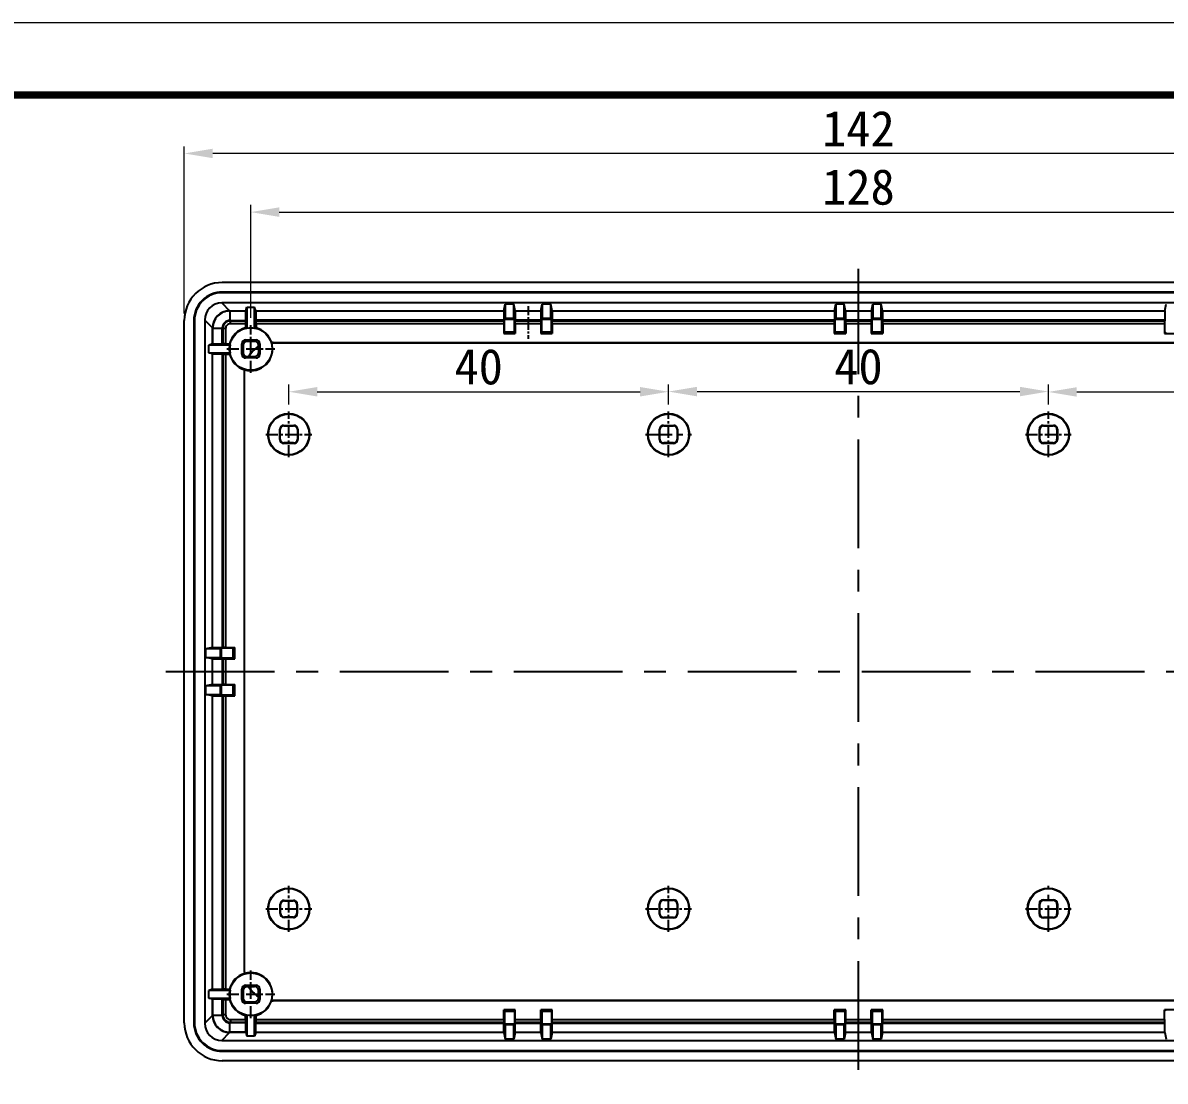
# Model space of a CAD drawing. Header units: millimetres. Extents: x 1366 to 1807, y -424 to -118.
# Drawn here: x 1588.4 to 1708.7, y -229.2 to -117.7 of the extents above; entities that cross this region are included whole.
import ezdxf

# ---------------------------------------------------------------- set-up
doc = ezdxf.new("R2010")
doc.units = ezdxf.units.MM
doc.linetypes.add('CENTER', pattern=[50.8, 31.75, -6.35, 6.35, -6.35])
doc.layers.add('dim', color=3, linetype='Continuous', lineweight=9)
doc.layers.add('from', color=7, linetype='Continuous', lineweight=13)
doc.styles.add('宋体', font='SimSun.ttf')
doc.dimstyles.new('YanXiu', dxfattribs={"dimscale": 1.5, "dimtxt": 2.5, "dimasz": 2.2, "dimexe": 0.65, "dimexo": 0.65, "dimgap": 0.5, "dimtad": 1, "dimdsep": 46, "dimtxsty": '宋体', "dimcen": 0, "dimclrd": 3, "dimclre": 3, "dimclrt": 3, "dimazin": 2, "dimtfac": 1, "dimtofl": 0, "dimtmove": 0, "dimatfit": 3, "dimfxl": 0, "dimlwd": 5, "dimlwe": 5, "dimarcsym": 0})

# ---------------------------------------------------------------- blocks, each defined once
blk = doc.blocks.new('*D32')
at = {"layer": 'Defpoints', "color": 0}
for p in [(1736.36, -156.59), (1696.36, -158.65), (1736.36, -158.65)]:
    blk.add_point(p, dxfattribs=at)
at = {"layer": 'dim', "color": 3, "lineweight": 5}
for p, q in [((1696.36, -157.9), (1696.36, -155.84)), ((1736.36, -157.9), (1736.36, -155.84)), ((1699.36, -156.59), (1733.36, -156.59))]:
    blk.add_line(p, q, dxfattribs=at)
at = {"layer": 'dim', "color": 3}
for points in [[(1699.36, -156.09), (1699.36, -157.09), (1696.36, -156.59)], [(1733.36, -156.09), (1733.36, -157.09), (1736.36, -156.59)]]:
    blk.add_solid(points, dxfattribs=at)
at = {"layer": 'dim', "color": 3, "insert": (1716.36, -153.96), "char_height": 3.75, "attachment_point": 5, "style": '宋体'}
blk.add_mtext('40', dxfattribs=at)
blk = doc.blocks.new('*D31')
at = {"layer": 'Defpoints', "color": 0}
for p in [(1696.36, -156.55), (1656.36, -158.65), (1696.36, -158.65)]:
    blk.add_point(p, dxfattribs=at)
at = {"layer": 'dim', "color": 3, "lineweight": 5}
for p, q in [((1656.36, -157.9), (1656.36, -155.8)), ((1696.36, -157.9), (1696.36, -155.8)), ((1659.36, -156.55), (1693.36, -156.55))]:
    blk.add_line(p, q, dxfattribs=at)
at = {"layer": 'dim', "color": 3}
for points in [[(1659.36, -156.05), (1659.36, -157.05), (1656.36, -156.55)], [(1693.36, -156.05), (1693.36, -157.05), (1696.36, -156.55)]]:
    blk.add_solid(points, dxfattribs=at)
at = {"layer": 'dim', "color": 3, "insert": (1676.36, -153.93), "char_height": 3.75, "attachment_point": 5, "style": '宋体'}
blk.add_mtext('40', dxfattribs=at)
blk = doc.blocks.new('*D30')
at = {"layer": 'Defpoints', "color": 0}
for p in [(1656.36, -156.57), (1616.36, -158.65), (1656.36, -158.65)]:
    blk.add_point(p, dxfattribs=at)
at = {"layer": 'dim', "color": 3, "lineweight": 5}
for p, q in [((1616.36, -157.9), (1616.36, -155.82)), ((1656.36, -157.9), (1656.36, -155.82)), ((1619.36, -156.57), (1653.36, -156.57))]:
    blk.add_line(p, q, dxfattribs=at)
at = {"layer": 'dim', "color": 3}
for points in [[(1619.36, -156.07), (1619.36, -157.07), (1616.36, -156.57)], [(1653.36, -156.07), (1653.36, -157.07), (1656.36, -156.57)]]:
    blk.add_solid(points, dxfattribs=at)
at = {"layer": 'dim', "color": 3, "insert": (1636.36, -153.95), "char_height": 3.75, "attachment_point": 5, "style": '宋体'}
blk.add_mtext('40', dxfattribs=at)
blk = doc.blocks.new('*D36')
at = {"layer": 'Defpoints', "color": 0}
for p in [(1740.36, -137.64), (1612.36, -149.54), (1740.36, -149.54)]:
    blk.add_point(p, dxfattribs=at)
at = {"layer": 'dim', "color": 3, "lineweight": 5}
for p, q in [((1612.36, -148.79), (1612.36, -136.89)), ((1740.36, -148.79), (1740.36, -136.89)), ((1615.36, -137.64), (1737.36, -137.64))]:
    blk.add_line(p, q, dxfattribs=at)
at = {"layer": 'dim', "color": 3}
for points in [[(1615.36, -137.14), (1615.36, -138.14), (1612.36, -137.64)], [(1737.36, -137.14), (1737.36, -138.14), (1740.36, -137.64)]]:
    blk.add_solid(points, dxfattribs=at)
at = {"layer": 'dim', "color": 3, "insert": (1676.36, -135.01), "char_height": 3.75, "attachment_point": 5, "style": '宋体'}
blk.add_mtext('128', dxfattribs=at)
blk = doc.blocks.new('*D51')
at = {"layer": 'Defpoints', "color": 0}
for p in [(1605.36, -131.46), (1605.36, -149.06), (1747.36, -149.06)]:
    blk.add_point(p, dxfattribs=at)
at = {"layer": 'dim', "color": 3, "lineweight": 5}
for p, q in [((1605.36, -148.31), (1605.36, -130.71)), ((1747.36, -148.31), (1747.36, -130.71)), ((1744.36, -131.46), (1608.36, -131.46))]:
    blk.add_line(p, q, dxfattribs=at)
at = {"layer": 'dim', "color": 3}
for points in [[(1608.36, -130.96), (1608.36, -131.96), (1605.36, -131.46)], [(1744.36, -130.96), (1744.36, -131.96), (1747.36, -131.46)]]:
    blk.add_solid(points, dxfattribs=at)
at = {"layer": 'dim', "color": 3, "insert": (1676.36, -128.84), "char_height": 3.75, "attachment_point": 5, "style": '宋体'}
blk.add_mtext('142', dxfattribs=at)

msp = doc.modelspace()

# ---------------------------------------------------------------- linework, layer by layer
at = {"color": 1, "linetype": 'CENTER', "ltscale": 0.360658}
for p, q in [((1676.363, -228.003), (1676.363, -143.602)), ((1603.418, -186.061), (1748.856, -186.061))]:
    msp.add_line(p, q, dxfattribs=at)
at = {"color": 7, "linetype": 'Continuous'}
for p, q in [((1743.365, -145.061), (1609.362, -145.061)), ((1743.363, -146.062), (1609.363, -146.062)), ((1609.363, -146.062), (1609.363, -146.132)), ((1743.363, -146.132), (1609.363, -146.132)), ((1743.415, -147.21), (1609.311, -147.21)), ((1609.311, -147.21), (1610.133, -148.032)), ((1611.838, -148.032), (1611.963, -147.655)), ((1611.963, -147.655), (1612.763, -147.655)), ((1611.963, -147.655), (1611.963, -149.896)), ((1612.889, -148.032), (1612.763, -147.655)), ((1612.763, -149.896), (1612.763, -147.655)), ((1639.025, -148.032), (1639.163, -147.341)), ((1640.063, -147.341), (1639.163, -147.341)), ((1639.163, -147.341), (1639.163, -148.841)), ((1640.201, -148.032), (1640.063, -147.341)), ((1640.063, -148.841), (1640.063, -147.341)), ((1642.925, -148.032), (1643.063, -147.341)), ((1643.963, -147.341), (1643.063, -147.341)), ((1643.063, -147.341), (1643.063, -148.841)), ((1644.101, -148.032), (1643.963, -147.341)), ((1643.963, -148.841), (1643.963, -147.341)), ((1673.825, -148.032), (1673.963, -147.341)), ((1674.863, -147.341), (1673.963, -147.341)), ((1673.963, -147.341), (1673.963, -148.841)), ((1675.001, -148.032), (1674.863, -147.341)), ((1674.863, -148.841), (1674.863, -147.341)), ((1677.725, -148.032), (1677.863, -147.341)), ((1678.763, -147.341), (1677.863, -147.341)), ((1677.863, -147.341), (1677.863, -148.841)), ((1678.901, -148.032), (1678.763, -147.341)), ((1678.763, -148.841), (1678.763, -147.341)), ((1708.625, -148.032), (1708.763, -147.341)), ((1605.363, -223.063), (1605.363, -149.06)), ((1606.364, -149.061), (1606.434, -149.061)), ((1606.364, -149.061), (1606.364, -223.061)), ((1606.434, -149.061), (1606.434, -223.061)), ((1607.512, -149.009), (1608.334, -149.831)), ((1607.512, -149.009), (1607.512, -223.114)), ((1610.133, -148.032), (1611.838, -148.032)), ((1610.159, -148.058), (1611.838, -148.058)), ((1610.159, -148.058), (1610.159, -149.058)), ((1610.159, -149.058), (1611.829, -149.058)), ((1610.159, -149.058), (1610.215, -149.114)), ((1611.81, -149.114), (1610.215, -149.114)), ((1610.215, -149.414), (1610.215, -149.114)), ((1611.829, -149.058), (1611.81, -149.114)), ((1611.838, -148.032), (1611.838, -148.058)), ((1612.889, -148.032), (1639.025, -148.032)), ((1612.889, -148.032), (1612.889, -149.032)), ((1639.025, -149.032), (1612.889, -149.032)), ((1612.889, -149.032), (1612.916, -149.114)), ((1639.009, -149.114), (1612.916, -149.114)), ((1639.025, -149.032), (1639.009, -149.114)), ((1639.025, -148.032), (1639.025, -149.032)), ((1639.163, -148.841), (1639.1, -148.945)), ((1640.126, -148.945), (1639.1, -148.945)), ((1639.1, -150.262), (1639.1, -148.945)), ((1640.063, -148.841), (1639.163, -148.841)), ((1640.063, -148.841), (1640.126, -148.945)), ((1640.126, -150.262), (1640.126, -148.945)), ((1640.201, -148.032), (1642.925, -148.032)), ((1640.201, -148.032), (1640.201, -149.032)), ((1642.925, -149.032), (1640.201, -149.032)), ((1640.201, -149.032), (1640.218, -149.114)), ((1642.909, -149.114), (1640.218, -149.114)), ((1642.925, -149.032), (1642.909, -149.114)), ((1642.925, -148.032), (1642.925, -149.032)), ((1643.063, -148.841), (1643, -148.945)), ((1644.026, -148.945), (1643, -148.945)), ((1643, -150.262), (1643, -148.945)), ((1643.963, -148.841), (1643.063, -148.841)), ((1643.963, -148.841), (1644.026, -148.945)), ((1644.026, -150.262), (1644.026, -148.945)), ((1644.101, -148.032), (1673.825, -148.032)), ((1644.101, -148.032), (1644.101, -149.032)), ((1673.825, -149.032), (1644.101, -149.032)), ((1644.101, -149.032), (1644.118, -149.114)), ((1673.809, -149.114), (1644.118, -149.114)), ((1673.825, -149.032), (1673.809, -149.114)), ((1673.825, -148.032), (1673.825, -149.032)), ((1673.963, -148.841), (1673.9, -148.945)), ((1674.926, -148.945), (1673.9, -148.945)), ((1673.9, -150.262), (1673.9, -148.945)), ((1674.863, -148.841), (1673.963, -148.841)), ((1674.863, -148.841), (1674.926, -148.945)), ((1674.926, -150.262), (1674.926, -148.945)), ((1675.001, -148.032), (1677.725, -148.032)), ((1675.001, -148.032), (1675.001, -149.032)), ((1677.725, -149.032), (1675.001, -149.032)), ((1675.001, -149.032), (1675.018, -149.114)), ((1677.709, -149.114), (1675.018, -149.114)), ((1677.725, -149.032), (1677.709, -149.114)), ((1677.725, -148.032), (1677.725, -149.032)), ((1677.863, -148.841), (1677.8, -148.945)), ((1678.826, -148.945), (1677.8, -148.945)), ((1677.8, -150.262), (1677.8, -148.945)), ((1678.763, -148.841), (1677.863, -148.841)), ((1678.763, -148.841), (1678.826, -148.945)), ((1678.826, -150.262), (1678.826, -148.945)), ((1678.901, -148.032), (1708.625, -148.032)), ((1678.901, -148.032), (1678.901, -149.032)), ((1708.625, -149.032), (1678.901, -149.032)), ((1678.901, -149.032), (1678.918, -149.114)), ((1708.609, -149.114), (1678.918, -149.114)), ((1708.625, -149.032), (1708.609, -149.114)), ((1708.625, -148.032), (1708.625, -149.032)), ((1608.334, -151.536), (1608.334, -149.831)), ((1608.36, -149.857), (1609.359, -149.857)), ((1608.36, -151.536), (1608.36, -149.857)), ((1609.359, -149.857), (1609.415, -149.913)), ((1609.359, -151.527), (1609.359, -149.857)), ((1609.715, -149.913), (1609.415, -149.913)), ((1609.415, -149.913), (1609.415, -151.508)), ((1609.715, -149.913), (1609.715, -151.506)), ((1611.808, -149.414), (1610.215, -149.414)), ((1611.808, -149.414), (1611.808, -149.834)), ((1639.007, -149.414), (1612.918, -149.414)), ((1612.918, -149.414), (1612.918, -149.834)), ((1639.007, -149.414), (1639.007, -150.417)), ((1639.1, -150.262), (1639.007, -150.417)), ((1639.1, -150.262), (1640.126, -150.262)), ((1640.126, -150.262), (1640.219, -150.417)), ((1642.907, -149.414), (1640.219, -149.414)), ((1640.219, -149.414), (1640.219, -150.417)), ((1642.907, -149.414), (1642.907, -150.417)), ((1643, -150.262), (1642.907, -150.417)), ((1643, -150.262), (1644.026, -150.262)), ((1644.026, -150.262), (1644.119, -150.417)), ((1673.807, -149.414), (1644.119, -149.414)), ((1644.119, -149.414), (1644.119, -150.417)), ((1673.807, -149.414), (1673.807, -150.417)), ((1673.9, -150.262), (1673.807, -150.417)), ((1673.9, -150.262), (1674.926, -150.262)), ((1674.926, -150.262), (1675.019, -150.417)), ((1677.707, -149.414), (1675.019, -149.414)), ((1675.019, -149.414), (1675.019, -150.417)), ((1677.707, -149.414), (1677.707, -150.417)), ((1677.8, -150.262), (1677.707, -150.417)), ((1677.8, -150.262), (1678.826, -150.262)), ((1678.826, -150.262), (1678.919, -150.417)), ((1708.607, -149.414), (1678.919, -149.414)), ((1678.919, -149.414), (1678.919, -150.417)), ((1708.607, -149.414), (1708.607, -150.417)), ((1708.7, -150.262), (1708.607, -150.417)), ((1608.334, -151.536), (1607.957, -151.661)), ((1608.334, -151.536), (1608.36, -151.536)), ((1609.359, -151.527), (1609.415, -151.508)), ((1609.715, -151.506), (1610.136, -151.506)), ((1611.413, -151.511), (1611.561, -151.659)), ((1611.413, -152.611), (1611.413, -151.511)), ((1611.813, -151.111), (1612.913, -151.111)), ((1611.813, -151.111), (1611.961, -151.259)), ((1612.765, -151.259), (1611.961, -151.259)), ((1612.765, -151.259), (1612.913, -151.111)), ((1613.165, -151.659), (1613.313, -151.511)), ((1613.313, -151.511), (1613.313, -152.611)), ((1614.715, -151.387), (1738.011, -151.387)), ((1614.715, -151.414), (1614.715, -151.387)), ((1614.715, -151.414), (1738.011, -151.414)), ((1639.007, -150.417), (1640.219, -150.417)), ((1642.907, -150.417), (1644.119, -150.417)), ((1673.807, -150.417), (1675.019, -150.417)), ((1677.707, -150.417), (1678.919, -150.417)), ((1708.607, -150.417), (1709.819, -150.417)), ((1610.197, -151.661), (1607.957, -151.661)), ((1607.957, -152.461), (1607.957, -151.661)), ((1607.957, -152.461), (1610.197, -152.461)), ((1608.334, -152.587), (1607.957, -152.461)), ((1608.334, -152.587), (1609.334, -152.587)), ((1608.334, -183.523), (1608.334, -152.587)), ((1609.334, -152.587), (1609.415, -152.614)), ((1609.334, -152.587), (1609.334, -183.523)), ((1609.415, -152.614), (1609.415, -183.507)), ((1609.715, -152.617), (1610.136, -152.617)), ((1609.715, -152.617), (1609.715, -183.505)), ((1611.413, -152.611), (1611.561, -152.463)), ((1611.561, -151.659), (1611.561, -152.463)), ((1613.165, -151.813), (1613.165, -151.659)), ((1613.168, -151.813), (1613.17, -151.842)), ((1613.17, -151.842), (1613.17, -152.468)), ((1613.17, -152.468), (1613.313, -152.611)), ((1611.813, -153.011), (1611.961, -152.863)), ((1612.913, -153.011), (1611.813, -153.011)), ((1611.961, -152.863), (1612.115, -152.863)), ((1612.115, -152.866), (1612.144, -152.868)), ((1612.144, -152.868), (1612.77, -152.868)), ((1612.77, -152.868), (1612.913, -153.011)), ((1611.715, -154.414), (1611.689, -154.414)), ((1611.689, -217.709), (1611.689, -154.414)), ((1611.715, -217.709), (1611.715, -154.414)), ((1615.413, -161.611), (1615.413, -160.511)), ((1615.457, -160.555), (1615.413, -160.511)), ((1615.457, -161.568), (1615.457, -160.555)), ((1615.857, -160.155), (1615.813, -160.111)), ((1615.813, -160.111), (1616.913, -160.111)), ((1615.857, -160.155), (1616.87, -160.155)), ((1616.87, -160.155), (1616.913, -160.111)), ((1617.27, -160.555), (1617.313, -160.511)), ((1617.27, -160.555), (1617.27, -161.568)), ((1617.313, -160.511), (1617.313, -161.611)), ((1655.457, -160.555), (1655.413, -160.511)), ((1655.413, -161.611), (1655.413, -160.511)), ((1655.457, -161.568), (1655.457, -160.555)), ((1655.813, -160.111), (1656.913, -160.111)), ((1655.857, -160.155), (1655.813, -160.111)), ((1655.857, -160.155), (1656.87, -160.155)), ((1656.87, -160.155), (1656.913, -160.111)), ((1657.27, -160.555), (1657.313, -160.511)), ((1657.27, -160.555), (1657.27, -161.568)), ((1657.313, -160.511), (1657.313, -161.611)), ((1695.457, -160.555), (1695.413, -160.511)), ((1695.413, -161.611), (1695.413, -160.511)), ((1695.457, -161.568), (1695.457, -160.555)), ((1695.857, -160.155), (1695.813, -160.111)), ((1695.813, -160.111), (1696.913, -160.111)), ((1695.857, -160.155), (1696.87, -160.155)), ((1696.87, -160.155), (1696.913, -160.111)), ((1697.27, -160.555), (1697.313, -160.511)), ((1697.27, -160.555), (1697.27, -161.568)), ((1697.313, -160.511), (1697.313, -161.611)), ((1615.457, -161.568), (1615.413, -161.611)), ((1615.857, -161.968), (1615.813, -162.011)), ((1616.913, -162.011), (1615.813, -162.011)), ((1616.87, -161.968), (1615.857, -161.968)), ((1616.87, -161.968), (1616.913, -162.011)), ((1617.27, -161.568), (1617.313, -161.611)), ((1655.457, -161.568), (1655.413, -161.611)), ((1655.857, -161.968), (1655.813, -162.011)), ((1656.913, -162.011), (1655.813, -162.011)), ((1656.87, -161.968), (1655.857, -161.968)), ((1656.87, -161.968), (1656.913, -162.011)), ((1657.27, -161.568), (1657.313, -161.611)), ((1695.457, -161.568), (1695.413, -161.611)), ((1695.857, -161.968), (1695.813, -162.011)), ((1696.913, -162.011), (1695.813, -162.011)), ((1696.87, -161.968), (1695.857, -161.968)), ((1696.87, -161.968), (1696.913, -162.011)), ((1697.27, -161.568), (1697.313, -161.611)), ((1608.334, -183.523), (1607.642, -183.661)), ((1609.142, -183.661), (1607.642, -183.661)), ((1607.642, -184.561), (1607.642, -183.661)), ((1608.334, -183.523), (1609.334, -183.523)), ((1609.142, -183.661), (1609.247, -183.598)), ((1609.142, -183.661), (1609.142, -184.561)), ((1610.512, -183.598), (1609.247, -183.598)), ((1609.247, -183.598), (1609.247, -184.624)), ((1609.334, -183.523), (1609.415, -183.507)), ((1609.715, -183.505), (1610.667, -183.505)), ((1610.512, -183.598), (1610.667, -183.505)), ((1610.512, -184.624), (1610.512, -183.598)), ((1610.667, -184.717), (1610.667, -183.505)), ((1607.642, -184.561), (1609.142, -184.561)), ((1608.334, -184.699), (1607.642, -184.561)), ((1608.334, -184.699), (1609.334, -184.699)), ((1608.334, -187.423), (1608.334, -184.699)), ((1609.142, -184.561), (1609.247, -184.624)), ((1610.512, -184.624), (1609.247, -184.624)), ((1609.334, -184.699), (1609.415, -184.716)), ((1609.334, -184.699), (1609.334, -187.423)), ((1609.415, -184.716), (1609.415, -187.407)), ((1609.715, -184.717), (1610.667, -184.717)), ((1609.715, -184.717), (1609.715, -187.405)), ((1610.512, -184.624), (1610.667, -184.717)), ((1608.334, -187.423), (1607.642, -187.561)), ((1609.142, -187.561), (1607.642, -187.561)), ((1607.642, -188.461), (1607.642, -187.561)), ((1608.334, -187.423), (1609.334, -187.423)), ((1609.142, -187.561), (1609.247, -187.498)), ((1609.142, -187.561), (1609.142, -188.461)), ((1610.512, -187.498), (1609.247, -187.498)), ((1609.247, -187.498), (1609.247, -188.524)), ((1609.334, -187.423), (1609.415, -187.407)), ((1609.715, -187.405), (1610.667, -187.405)), ((1610.512, -187.498), (1610.667, -187.405)), ((1610.512, -188.524), (1610.512, -187.498)), ((1610.667, -188.617), (1610.667, -187.405)), ((1607.642, -188.461), (1609.142, -188.461)), ((1608.334, -188.599), (1607.642, -188.461)), ((1608.334, -188.599), (1609.334, -188.599)), ((1608.334, -219.536), (1608.334, -188.599)), ((1609.142, -188.461), (1609.247, -188.524)), ((1610.512, -188.524), (1609.247, -188.524)), ((1609.334, -188.599), (1609.415, -188.616)), ((1609.334, -188.599), (1609.334, -219.536)), ((1609.415, -188.616), (1609.415, -219.508)), ((1609.715, -188.617), (1610.667, -188.617)), ((1609.715, -188.617), (1609.715, -219.506)), ((1610.512, -188.524), (1610.667, -188.617)), ((1615.863, -210.161), (1616.863, -210.161)), ((1615.907, -210.205), (1615.863, -210.161)), ((1615.907, -210.205), (1616.82, -210.205)), ((1616.82, -210.205), (1616.863, -210.161)), ((1655.413, -211.611), (1655.413, -210.511)), ((1655.457, -210.555), (1655.413, -210.511)), ((1655.813, -210.111), (1656.913, -210.111)), ((1655.857, -210.155), (1655.813, -210.111)), ((1655.857, -210.155), (1656.87, -210.155)), ((1656.87, -210.155), (1656.913, -210.111)), ((1657.27, -210.555), (1657.313, -210.511)), ((1657.313, -210.511), (1657.313, -211.611)), ((1695.413, -211.611), (1695.413, -210.511)), ((1695.457, -210.555), (1695.413, -210.511)), ((1695.857, -210.155), (1695.813, -210.111)), ((1695.813, -210.111), (1696.913, -210.111)), ((1695.857, -210.155), (1696.87, -210.155)), ((1696.87, -210.155), (1696.913, -210.111)), ((1697.27, -210.555), (1697.313, -210.511)), ((1697.313, -210.511), (1697.313, -211.611)), ((1615.507, -210.605), (1615.463, -210.561)), ((1615.463, -211.561), (1615.463, -210.561)), ((1615.507, -211.518), (1615.463, -211.561)), ((1615.507, -211.518), (1615.507, -210.605)), ((1617.22, -210.605), (1617.263, -210.561)), ((1617.22, -210.605), (1617.22, -211.518)), ((1617.22, -211.518), (1617.263, -211.561)), ((1617.263, -210.561), (1617.263, -211.561)), ((1655.457, -211.568), (1655.413, -211.611)), ((1655.457, -211.568), (1655.457, -210.555)), ((1657.27, -210.555), (1657.27, -211.568)), ((1657.27, -211.568), (1657.313, -211.611)), ((1695.457, -211.568), (1695.413, -211.611)), ((1695.457, -211.568), (1695.457, -210.555)), ((1697.27, -210.555), (1697.27, -211.568)), ((1697.27, -211.568), (1697.313, -211.611)), ((1615.907, -211.918), (1615.863, -211.961)), ((1616.863, -211.961), (1615.863, -211.961)), ((1616.82, -211.918), (1615.907, -211.918)), ((1616.82, -211.918), (1616.863, -211.961)), ((1655.857, -211.968), (1655.813, -212.011)), ((1656.913, -212.011), (1655.813, -212.011)), ((1656.87, -211.968), (1655.857, -211.968)), ((1656.87, -211.968), (1656.913, -212.011)), ((1695.857, -211.968), (1695.813, -212.011)), ((1696.913, -212.011), (1695.813, -212.011)), ((1696.87, -211.968), (1695.857, -211.968)), ((1696.87, -211.968), (1696.913, -212.011)), ((1611.715, -217.709), (1611.689, -217.709)), ((1608.334, -219.536), (1607.957, -219.661)), ((1610.197, -219.661), (1607.957, -219.661)), ((1607.957, -220.461), (1607.957, -219.661)), ((1608.334, -219.536), (1609.334, -219.536)), ((1609.334, -219.536), (1609.415, -219.508)), ((1609.715, -219.506), (1610.136, -219.506)), ((1611.413, -219.511), (1611.561, -219.659)), ((1611.413, -220.611), (1611.413, -219.511)), ((1611.561, -219.659), (1611.561, -220.463)), ((1611.813, -219.111), (1612.913, -219.111)), ((1611.813, -219.111), (1611.961, -219.259)), ((1612.115, -219.259), (1611.961, -219.259)), ((1612.115, -219.257), (1612.144, -219.254)), ((1612.144, -219.254), (1612.77, -219.254)), ((1612.77, -219.254), (1612.913, -219.111)), ((1613.17, -219.654), (1613.313, -219.511)), ((1613.17, -220.28), (1613.17, -219.654)), ((1613.313, -219.511), (1613.313, -220.611)), ((1607.957, -220.461), (1610.197, -220.461)), ((1608.334, -220.587), (1607.957, -220.461)), ((1608.334, -220.587), (1608.36, -220.587)), ((1608.334, -222.291), (1608.334, -220.587)), ((1608.36, -222.265), (1608.36, -220.587)), ((1609.359, -220.595), (1609.415, -220.614)), ((1609.359, -222.265), (1609.359, -220.595)), ((1609.415, -220.614), (1609.415, -222.209)), ((1609.715, -220.617), (1610.136, -220.617)), ((1609.715, -220.617), (1609.715, -222.209)), ((1611.413, -220.611), (1611.561, -220.463)), ((1611.813, -221.011), (1611.961, -220.863)), ((1612.913, -221.011), (1611.813, -221.011)), ((1611.961, -220.863), (1612.765, -220.863)), ((1612.765, -220.863), (1612.913, -221.011)), ((1613.165, -220.463), (1613.165, -220.309)), ((1613.165, -220.463), (1613.313, -220.611)), ((1613.168, -220.309), (1613.17, -220.28)), ((1738.011, -220.709), (1614.715, -220.709)), ((1614.715, -220.709), (1614.715, -220.735)), ((1738.011, -220.735), (1614.715, -220.735)), ((1607.512, -223.114), (1608.334, -222.291)), ((1608.36, -222.265), (1609.359, -222.265)), ((1609.359, -222.265), (1609.415, -222.209)), ((1609.715, -222.209), (1609.415, -222.209)), ((1611.808, -222.709), (1611.808, -222.289)), ((1611.963, -222.227), (1611.963, -224.468)), ((1612.763, -224.468), (1612.763, -222.227)), ((1612.918, -222.709), (1612.918, -222.289)), ((1640.219, -221.705), (1639.007, -221.705)), ((1639.007, -222.709), (1639.007, -221.705)), ((1639.1, -221.861), (1639.007, -221.705)), ((1640.126, -221.861), (1639.1, -221.861)), ((1639.1, -221.861), (1639.1, -223.177)), ((1640.126, -221.861), (1640.219, -221.705)), ((1640.126, -221.861), (1640.126, -223.177)), ((1640.219, -222.709), (1640.219, -221.705)), ((1644.119, -221.705), (1642.907, -221.705)), ((1642.907, -222.709), (1642.907, -221.705)), ((1643, -221.861), (1642.907, -221.705)), ((1644.026, -221.861), (1643, -221.861)), ((1643, -221.861), (1643, -223.177)), ((1644.026, -221.861), (1644.119, -221.705)), ((1644.026, -221.861), (1644.026, -223.177)), ((1644.119, -222.709), (1644.119, -221.705)), ((1673.807, -222.709), (1673.807, -221.705)), ((1673.9, -221.861), (1673.807, -221.705)), ((1675.019, -221.705), (1673.807, -221.705)), ((1673.9, -221.861), (1673.9, -223.177)), ((1674.926, -221.861), (1673.9, -221.861)), ((1674.926, -221.861), (1675.019, -221.705)), ((1674.926, -221.861), (1674.926, -223.177)), ((1675.019, -222.709), (1675.019, -221.705)), ((1677.707, -222.709), (1677.707, -221.705)), ((1677.8, -221.861), (1677.707, -221.705)), ((1678.919, -221.705), (1677.707, -221.705)), ((1677.8, -221.861), (1677.8, -223.177)), ((1678.826, -221.861), (1677.8, -221.861)), ((1678.826, -221.861), (1678.919, -221.705)), ((1678.826, -221.861), (1678.826, -223.177)), ((1678.919, -222.709), (1678.919, -221.705)), ((1708.607, -222.709), (1708.607, -221.705)), ((1708.7, -221.861), (1708.607, -221.705)), ((1709.819, -221.705), (1708.607, -221.705)), ((1606.364, -223.061), (1606.434, -223.061)), ((1610.159, -223.065), (1610.215, -223.009)), ((1611.829, -223.065), (1610.159, -223.065)), ((1610.159, -224.065), (1610.159, -223.065)), ((1610.215, -222.709), (1611.808, -222.709)), ((1610.215, -222.709), (1610.215, -223.009)), ((1610.215, -223.009), (1611.81, -223.009)), ((1611.829, -223.065), (1611.81, -223.009)), ((1612.889, -223.091), (1612.916, -223.009)), ((1612.889, -223.091), (1639.025, -223.091)), ((1612.889, -224.091), (1612.889, -223.091)), ((1612.916, -223.009), (1639.009, -223.009)), ((1612.918, -222.709), (1639.007, -222.709)), ((1639.025, -223.091), (1639.009, -223.009)), ((1639.025, -224.091), (1639.025, -223.091)), ((1639.1, -223.177), (1640.126, -223.177)), ((1639.163, -223.282), (1639.1, -223.177)), ((1640.063, -223.282), (1639.163, -223.282)), ((1639.163, -223.282), (1639.163, -224.782)), ((1640.063, -223.282), (1640.126, -223.177)), ((1640.063, -224.782), (1640.063, -223.282)), ((1640.201, -223.091), (1640.218, -223.009)), ((1640.201, -223.091), (1642.925, -223.091)), ((1640.201, -224.091), (1640.201, -223.091)), ((1640.218, -223.009), (1642.909, -223.009)), ((1640.219, -222.709), (1642.907, -222.709)), ((1642.925, -223.091), (1642.909, -223.009)), ((1642.925, -224.091), (1642.925, -223.091)), ((1643, -223.177), (1644.026, -223.177)), ((1643.063, -223.282), (1643, -223.177)), ((1643.963, -223.282), (1643.063, -223.282)), ((1643.063, -223.282), (1643.063, -224.782)), ((1643.963, -223.282), (1644.026, -223.177)), ((1643.963, -224.782), (1643.963, -223.282)), ((1644.101, -223.091), (1644.118, -223.009)), ((1644.101, -223.091), (1673.825, -223.091)), ((1644.101, -224.091), (1644.101, -223.091)), ((1644.118, -223.009), (1673.809, -223.009)), ((1644.119, -222.709), (1673.807, -222.709)), ((1673.825, -223.091), (1673.809, -223.009)), ((1673.825, -224.091), (1673.825, -223.091)), ((1673.963, -223.282), (1673.9, -223.177)), ((1673.9, -223.177), (1674.926, -223.177)), ((1673.963, -223.282), (1673.963, -224.782)), ((1674.863, -223.282), (1673.963, -223.282)), ((1674.863, -223.282), (1674.926, -223.177)), ((1674.863, -224.782), (1674.863, -223.282)), ((1675.001, -223.091), (1675.018, -223.009)), ((1675.001, -224.091), (1675.001, -223.091)), ((1675.001, -223.091), (1677.725, -223.091)), ((1675.018, -223.009), (1677.709, -223.009)), ((1675.019, -222.709), (1677.707, -222.709)), ((1677.725, -223.091), (1677.709, -223.009)), ((1677.725, -224.091), (1677.725, -223.091)), ((1677.863, -223.282), (1677.8, -223.177)), ((1677.8, -223.177), (1678.826, -223.177)), ((1677.863, -223.282), (1677.863, -224.782)), ((1678.763, -223.282), (1677.863, -223.282)), ((1678.763, -223.282), (1678.826, -223.177)), ((1678.763, -224.782), (1678.763, -223.282)), ((1678.901, -223.091), (1678.918, -223.009)), ((1678.901, -224.091), (1678.901, -223.091)), ((1678.901, -223.091), (1708.625, -223.091)), ((1678.918, -223.009), (1708.609, -223.009)), ((1678.919, -222.709), (1708.607, -222.709)), ((1708.625, -223.091), (1708.609, -223.009)), ((1708.625, -224.091), (1708.625, -223.091)), ((1609.311, -224.913), (1610.133, -224.091)), ((1609.311, -224.913), (1743.415, -224.913)), ((1611.838, -224.091), (1610.133, -224.091)), ((1611.838, -224.065), (1610.159, -224.065)), ((1611.838, -224.091), (1611.838, -224.065)), ((1611.838, -224.091), (1611.963, -224.468)), ((1612.763, -224.468), (1611.963, -224.468)), ((1612.889, -224.091), (1612.763, -224.468)), ((1639.025, -224.091), (1612.889, -224.091)), ((1639.025, -224.091), (1639.163, -224.782)), ((1640.063, -224.782), (1639.163, -224.782)), ((1640.201, -224.091), (1640.063, -224.782)), ((1642.925, -224.091), (1640.201, -224.091)), ((1642.925, -224.091), (1643.063, -224.782)), ((1643.963, -224.782), (1643.063, -224.782)), ((1644.101, -224.091), (1643.963, -224.782)), ((1673.825, -224.091), (1644.101, -224.091)), ((1673.825, -224.091), (1673.963, -224.782)), ((1674.863, -224.782), (1673.963, -224.782)), ((1675.001, -224.091), (1674.863, -224.782)), ((1677.725, -224.091), (1675.001, -224.091)), ((1677.725, -224.091), (1677.863, -224.782)), ((1678.763, -224.782), (1677.863, -224.782)), ((1678.901, -224.091), (1678.763, -224.782)), ((1708.625, -224.091), (1678.901, -224.091)), ((1708.625, -224.091), (1708.763, -224.782)), ((1609.363, -225.991), (1743.363, -225.991)), ((1609.363, -226.061), (1609.363, -225.991)), ((1609.363, -226.061), (1743.363, -226.061)), ((1743.365, -227.061), (1609.362, -227.061))]:
    msp.add_line(p, q, dxfattribs=at)
at = {"color": 1, "linetype": 'CENTER', "ltscale": 0.03}
msp.add_line((1641.563, -147.561), (1641.563, -151.007), dxfattribs=at)
at = {"color": 1, "linetype": 'CENTER', "ltscale": 0.04}
for p, q in [((1612.363, -154.584), (1612.363, -149.539)), ((1609.841, -152.061), (1614.885, -152.061)), ((1616.363, -163.474), (1616.363, -158.648)), ((1656.363, -163.474), (1656.363, -158.648)), ((1696.363, -163.474), (1696.363, -158.648)), ((1613.95, -161.061), (1618.776, -161.061)), ((1693.95, -161.061), (1698.776, -161.061)), ((1616.363, -213.474), (1616.363, -208.648)), ((1656.363, -213.474), (1656.363, -208.648)), ((1613.95, -211.061), (1618.776, -211.061)), ((1653.95, -211.061), (1658.776, -211.061)), ((1693.95, -211.061), (1698.776, -211.061)), ((1612.363, -222.586), (1612.363, -217.536)), ((1609.838, -220.061), (1614.888, -220.061))]:
    msp.add_line(p, q, dxfattribs=at)
at = {"color": 1, "linetype": 'CENTER', "ltscale": 0.087745}
for p, q in [((1653.95, -161.061), (1658.776, -161.061)), ((1696.363, -213.474), (1696.363, -208.648))]:
    msp.add_line(p, q, dxfattribs=at)
at = {"color": 7, "linetype": 'Continuous'}
for centre, radius in [((1612.363, -152.061), 2.25), ((1616.363, -161.061), 2.194), ((1616.363, -161.061), 2.15), ((1656.363, -161.061), 2.194), ((1656.363, -161.061), 2.15), ((1696.363, -161.061), 2.194), ((1696.363, -161.061), 2.15), ((1616.363, -211.061), 2.194), ((1616.363, -211.061), 2.15), ((1656.363, -211.061), 2.194), ((1656.363, -211.061), 2.15), ((1696.363, -211.061), 2.194), ((1696.363, -211.061), 2.15), ((1612.363, -220.061), 2.25)]:
    msp.add_circle(centre, radius, dxfattribs=at)
for centre, radius, start, end in [((1609.363, -149.061), 2.999, 89.99544, 180.00456), ((1609.363, -149.061), 2.929, 89.99857, 180.00143), ((1610.159, -149.857), 1.799, 89.99464, 180.00523), ((1610.158, -149.856), 0.799, 89.92441, 180.07241), ((1610.215, -149.914), 0.8, 90.01282, 179.98718), ((1610.215, -149.913), 0.5, 89.99303, 180.00697), ((1612.363, -152.061), 2.296, 103.99978, 166.00022), ((1612.363, -152.061), 2.202, 79.53567, 100.46433), ((1612.363, -152.061), 2.296, 16.96737, 76.00022), ((1612.363, -152.061), 2.293, 253.69028, 16.30972), ((1614.715, -154.414), 3.026, 90, 92.96634), ((1612.326, -151.837), 2.277, 10.62808, 11.29409), ((1614.715, -154.414), 3, 90, 92.89604), ((1612.363, -152.061), 2.296, 193.99978, 253.03263), ((1612.363, -152.061), 2.202, 169.53567, 190.46433), ((1614.715, -154.414), 3.026, 120.76161, 149.23839), ((1614.715, -154.414), 3, 121.0016, 148.9984), ((1614.715, -154.414), 3.026, 177.03366, 180), ((1612.139, -152.024), 2.277, 258.70591, 259.37192), ((1614.715, -154.414), 3, 177.10396, 180), ((1616.913, -161.611), 0.4, 269.9991, 0.0009), ((1616.863, -211.561), 0.4, 269.9991, 0.0009), ((1614.715, -217.709), 3.026, 180, 182.96634), ((1614.715, -217.709), 3, 180, 182.89604), ((1612.363, -220.061), 2.296, 106.96737, 166.00022), ((1612.139, -220.098), 2.277, 100.62808, 101.29409), ((1612.363, -220.061), 2.293, 343.69028, 106.30972), ((1612.363, -220.061), 2.202, 169.53567, 190.46433), ((1614.715, -217.709), 3.026, 210.76161, 239.23839), ((1614.715, -217.709), 3, 211.0016, 238.9984), ((1612.363, -220.061), 2.296, 193.99978, 256.00022), ((1612.363, -220.061), 2.296, 283.99978, 343.03263), ((1612.326, -220.285), 2.277, 348.70591, 349.37192), ((1614.715, -217.709), 3.026, 267.03366, 270), ((1614.715, -217.709), 3, 267.10396, 270), ((1610.159, -222.265), 1.799, 179.99464, 270.00523), ((1610.158, -222.266), 0.799, 179.92441, 270.07241), ((1610.215, -222.209), 0.8, 180.01282, 269.98718), ((1610.215, -222.209), 0.5, 179.99304, 270.00696), ((1612.363, -220.061), 2.202, 259.53567, 280.46433), ((1609.363, -223.061), 2.999, 179.99545, 270.00455), ((1609.363, -223.061), 2.929, 179.99857, 270.00143)]:
    msp.add_arc(centre, radius, start, end, dxfattribs=at)
for centre, major_axis, ratio, start_param, end_param in [((1609.365, -149.063), (2.83, -2.83), 0.999315, 2.3565371, 3.9266482), ((1609.312, -149.01), (-1.274, 1.274), 0.999315, -0.7850555, 0.7850555), ((1610.134, -149.832), (-1.274, 1.274), 0.999315, -0.7850555, 0.7850555), ((1611.81, -149.414), (0, 0.3), 0.0087269, 0.0261799, 1.5707963), ((1611.829, -148.058), (0, 1), 0.0087269, -3.1154127, -1.5707963), ((1612.916, -149.414), (0, 0.3), 0.0087269, -1.5707963, -0.0261799), ((1639.009, -149.414), (0, 0.3), 0.005236, 0.0261799, 1.5707963), ((1640.218, -149.414), (0, 0.3), 0.005236, -1.5707963, -0.0261799), ((1642.909, -149.414), (0, 0.3), 0.005236, 0.0261799, 1.5707963), ((1644.118, -149.414), (0, 0.3), 0.005236, -1.5707963, -0.0261799), ((1673.809, -149.414), (0, 0.3), 0.005236, 0.0261799, 1.5707963), ((1675.018, -149.414), (0, 0.3), 0.005236, -1.5707963, -0.0261799), ((1677.709, -149.414), (0, 0.3), 0.005236, 0.0261799, 1.5707963), ((1678.918, -149.414), (0, 0.3), 0.005236, -1.5707963, -0.0261799), ((1708.609, -149.414), (0, 0.3), 0.005236, 0.0261799, 1.5707963), ((1610.524, -152.061), (3.066, 0), 0.8000073, 1.0820346, 1.1385953), ((1614.203, -152.061), (3.066, 0), 0.8000073, 2.0029974, 2.0595581), ((1608.36, -151.527), (1, 0), 0.0087269, -1.5707963, -0.0261799), ((1609.715, -151.509), (0.3, 0), 0.0087269, 1.5707963, 3.1154127), ((1612.363, -150.222), (0, 3.066), 0.8000073, -4.2801879, -4.2236272), ((1611.813, -151.511), (-0.283, 0.283), 0.9999726, -0.7853845, 0.7853845), ((1611.961, -151.659), (0.283, -0.283), 0.9999726, 2.3562082, 3.9269771), ((1612.765, -151.659), (0.283, 0.283), 0.9999726, -0.7853845, 0.7853845), ((1612.913, -151.511), (0.283, 0.283), 0.9999726, -0.7853845, 0.7853845), ((1609.715, -152.614), (0.3, 0), 0.0087269, -3.1154127, -1.5707963), ((1612.363, -153.901), (0, 3.066), 0.8000073, 1.0820346, 1.1385953), ((1611.813, -152.611), (0.283, 0.283), 0.9999726, 2.3562082, 3.9269771), ((1611.961, -152.463), (0.283, 0.283), 0.9999726, 2.3562082, 3.9269771), ((1612.77, -152.468), (0.283, -0.283), 0.9999726, -0.7853845, 0.7853845), ((1612.913, -152.611), (0.283, -0.283), 0.9999726, -0.7853845, 0.7853845), ((1615.813, -160.511), (0.283, -0.283), 0.9999239, 2.3562326, 3.9269527), ((1615.857, -160.555), (-0.283, 0.283), 0.9999239, -0.7853601, 0.7853601), ((1616.87, -160.555), (0.283, 0.283), 0.9999239, -0.7853601, 0.7853601), ((1616.913, -160.511), (0.283, 0.283), 0.9999239, -0.7853601, 0.7853601), ((1655.813, -160.511), (0.283, -0.283), 0.9999239, 2.3562326, 3.9269527), ((1655.857, -160.555), (-0.283, 0.283), 0.9999239, -0.7853601, 0.7853601), ((1656.87, -160.555), (0.283, 0.283), 0.9999239, -0.7853601, 0.7853601), ((1656.913, -160.511), (0.283, 0.283), 0.9999239, -0.7853601, 0.7853601), ((1695.813, -160.511), (-0.283, 0.283), 0.9999239, -0.7853601, 0.7853601), ((1695.857, -160.555), (-0.283, 0.283), 0.9999239, -0.7853601, 0.7853601), ((1696.87, -160.555), (0.283, 0.283), 0.9999239, -0.7853601, 0.7853601), ((1696.913, -160.511), (0.283, 0.283), 0.9999239, -0.7853601, 0.7853601), ((1615.813, -161.611), (0.283, 0.283), 0.9999239, -3.9269527, -2.3562326), ((1615.857, -161.568), (-0.283, -0.283), 0.9999239, -0.7853601, 0.7853601), ((1616.87, -161.568), (0.283, -0.283), 0.9999239, -0.7853601, 0.7853601), ((1655.813, -161.611), (0.283, 0.283), 0.9999239, -3.9269527, -2.3562326), ((1655.857, -161.568), (-0.283, -0.283), 0.9999239, -0.7853601, 0.7853601), ((1656.87, -161.568), (0.283, -0.283), 0.9999239, -0.7853601, 0.7853601), ((1656.913, -161.611), (0.283, -0.283), 0.9999239, -0.7853601, 0.7853601), ((1695.813, -161.611), (0.283, 0.283), 0.9999239, -3.9269527, -2.3562326), ((1695.857, -161.568), (-0.283, -0.283), 0.9999239, -0.7853601, 0.7853601), ((1696.87, -161.568), (0.283, -0.283), 0.9999239, -0.7853601, 0.7853601), ((1696.913, -161.611), (0.283, -0.283), 0.9999239, -0.7853601, 0.7853601), ((1609.715, -183.507), (0.3, 0), 0.005236, 1.5707963, 3.1154127), ((1609.715, -184.716), (0.3, 0), 0.005236, -3.1154127, -1.5707963), ((1609.715, -187.407), (0.3, 0), 0.005236, 1.5707963, 3.1154127), ((1609.715, -188.616), (0.3, 0), 0.005236, -3.1154127, -1.5707963), ((1615.863, -210.561), (-0.283, 0.283), 0.9999239, -0.7853601, 0.7853601), ((1615.907, -210.605), (-0.283, 0.283), 0.9999239, -0.7853601, 0.7853601), ((1616.82, -210.605), (0.283, 0.283), 0.9999239, -0.7853601, 0.7853601), ((1616.863, -210.561), (0.283, 0.283), 0.9999239, -0.7853601, 0.7853601), ((1655.813, -210.511), (0.283, -0.283), 0.9999239, 2.3562326, 3.9269527), ((1655.857, -210.555), (-0.283, 0.283), 0.9999239, -0.7853601, 0.7853601), ((1656.87, -210.555), (0.283, 0.283), 0.9999239, -0.7853601, 0.7853601), ((1656.913, -210.511), (0.283, 0.283), 0.9999239, -0.7853601, 0.7853601), ((1695.813, -210.511), (-0.283, 0.283), 0.9999239, -0.7853601, 0.7853601), ((1695.857, -210.555), (-0.283, 0.283), 0.9999239, -0.7853601, 0.7853601), ((1696.87, -210.555), (0.283, 0.283), 0.9999239, -0.7853601, 0.7853601), ((1696.913, -210.511), (0.283, 0.283), 0.9999239, -0.7853601, 0.7853601), ((1615.863, -211.561), (0.283, 0.283), 0.9999239, -3.9269527, -2.3562326), ((1615.907, -211.518), (-0.283, -0.283), 0.9999239, -0.7853601, 0.7853601), ((1616.82, -211.518), (0.283, -0.283), 0.9999239, -0.7853601, 0.7853601), ((1655.813, -211.611), (0.283, 0.283), 0.9999239, -3.9269527, -2.3562326), ((1655.857, -211.568), (-0.283, -0.283), 0.9999239, -0.7853601, 0.7853601), ((1656.87, -211.568), (0.283, -0.283), 0.9999239, -0.7853601, 0.7853601), ((1656.913, -211.611), (0.283, -0.283), 0.9999239, -0.7853601, 0.7853601), ((1695.813, -211.611), (0.283, 0.283), 0.9999239, -3.9269527, -2.3562326), ((1695.857, -211.568), (-0.283, -0.283), 0.9999239, -0.7853601, 0.7853601), ((1696.87, -211.568), (0.283, -0.283), 0.9999239, -0.7853601, 0.7853601), ((1696.913, -211.611), (0.283, -0.283), 0.9999239, -0.7853601, 0.7853601), ((1609.715, -219.509), (0.3, 0), 0.0087269, 1.5707963, 3.1154127), ((1612.363, -218.222), (0, 3.066), 0.8000073, -4.2801879, -4.2236272), ((1611.813, -219.511), (0.283, -0.283), 0.9999726, 2.3562082, 3.9269771), ((1611.961, -219.659), (0.283, -0.283), 0.9999726, 2.3562082, 3.9269771), ((1612.77, -219.654), (0.283, 0.283), 0.9999726, -0.7853845, 0.7853845), ((1612.913, -219.511), (0.283, 0.283), 0.9999726, -0.7853845, 0.7853845), ((1608.36, -220.596), (1, 0), 0.0087269, 0.0261799, 1.5707963), ((1609.715, -220.614), (0.3, 0), 0.0087269, -3.1154127, -1.5707963), ((1612.363, -221.901), (0, 3.066), 0.8000073, 1.0820346, 1.1385953), ((1611.813, -220.611), (0.283, 0.283), 0.9999726, 2.3562082, 3.9269771), ((1611.961, -220.463), (0.283, 0.283), 0.9999726, 2.3562082, 3.9269771), ((1612.765, -220.463), (0.283, -0.283), 0.9999726, -0.7853845, 0.7853845), ((1612.913, -220.611), (0.283, -0.283), 0.9999726, -0.7853845, 0.7853845), ((1610.134, -222.29), (1.274, 1.274), 0.999315, -3.9266482, -2.3565371), ((1610.524, -220.061), (3.066, 0), 0.8000073, -1.1385953, -1.0820346), ((1614.203, -220.061), (3.066, 0), 0.8000073, -2.0595581, -2.0029974), ((1609.365, -223.06), (2.83, 2.83), 0.999315, 2.3565371, 3.9266482), ((1609.312, -223.112), (1.274, 1.274), 0.999315, 2.3565371, 3.9266482), ((1611.81, -222.709), (0, 0.3), 0.0087269, -4.712389, -3.1677726), ((1611.829, -224.065), (0, 1), 0.0087269, -1.5707963, -0.0261799), ((1612.916, -222.709), (0, 0.3), 0.0087269, -3.1154127, -1.5707963), ((1639.009, -222.709), (0, 0.3), 0.005236, -4.712389, -3.1677726), ((1640.218, -222.709), (0, 0.3), 0.005236, -3.1154127, -1.5707963), ((1642.909, -222.709), (0, 0.3), 0.005236, -4.712389, -3.1677726), ((1644.118, -222.709), (0, 0.3), 0.005236, -3.1154127, -1.5707963), ((1673.809, -222.709), (0, 0.3), 0.005236, -4.712389, -3.1677726), ((1675.018, -222.709), (0, 0.3), 0.005236, -3.1154127, -1.5707963), ((1677.709, -222.709), (0, 0.3), 0.005236, -4.712389, -3.1677726), ((1678.918, -222.709), (0, 0.3), 0.005236, -3.1154127, -1.5707963), ((1708.609, -222.709), (0, 0.3), 0.005236, 1.5707963, 3.1154127)]:
    msp.add_ellipse(centre, major_axis=major_axis, ratio=ratio, start_param=start_param, end_param=end_param, dxfattribs=at)
at = {"layer": 'from'}
msp.add_lwpolyline([(1365.788, -424.173), (1806.818, -424.173), (1806.818, -117.696), (1365.788, -117.696)], close=True, dxfattribs=at)
at = {"layer": 'from', "const_width": 0.76}
msp.add_lwpolyline([(1373.389, -416.572), (1373.389, -125.297), (1799.218, -125.297), (1799.218, -416.572), (1373.389, -416.572)], dxfattribs=at)

# ---------------------------------------------------------------- dimensions: what is measured, and where the dimension line sits
at = {"layer": 'dim'}
for base, p1, p2, picture, middle in [((1605.363, -131.461), (1747.363, -149.06), (1605.363, -149.06), '*D51', (1676.363, -128.836)), ((1656.363, -156.573), (1616.363, -158.648), (1656.363, -158.648), '*D30', (1636.363, -153.948)), ((1696.363, -156.553), (1656.363, -158.648), (1696.363, -158.648), '*D31', (1676.363, -153.928)), ((1736.363, -156.587), (1696.363, -158.648), (1736.363, -158.648), '*D32', (1716.363, -153.962))]:
    dim = msp.add_linear_dim(base=base, p1=p1, p2=p2, dimstyle='YanXiu', override={"dimasz": 2, "dimexe": 0.49975, "dimexo": 0.49975, "dimgap": 0.49975}, dxfattribs=at)
    dim.commit()
    dim.dimension.update_dxf_attribs({"geometry": picture, "text_midpoint": middle})
dim = msp.add_linear_dim(base=(1740.363, -137.636), p1=(1612.363, -149.539), p2=(1740.363, -149.536), dimstyle='YanXiu', override={"dimasz": 2, "dimexe": 0.49975, "dimexo": 0.49975, "dimgap": 0.49975}, dxfattribs=at)
dim.commit()
dim.dimension.update_dxf_attribs({"geometry": '*D36', "text_midpoint": (1676.363, -137.636), "dimtype": 160})

doc.saveas('drawing.dxf')
